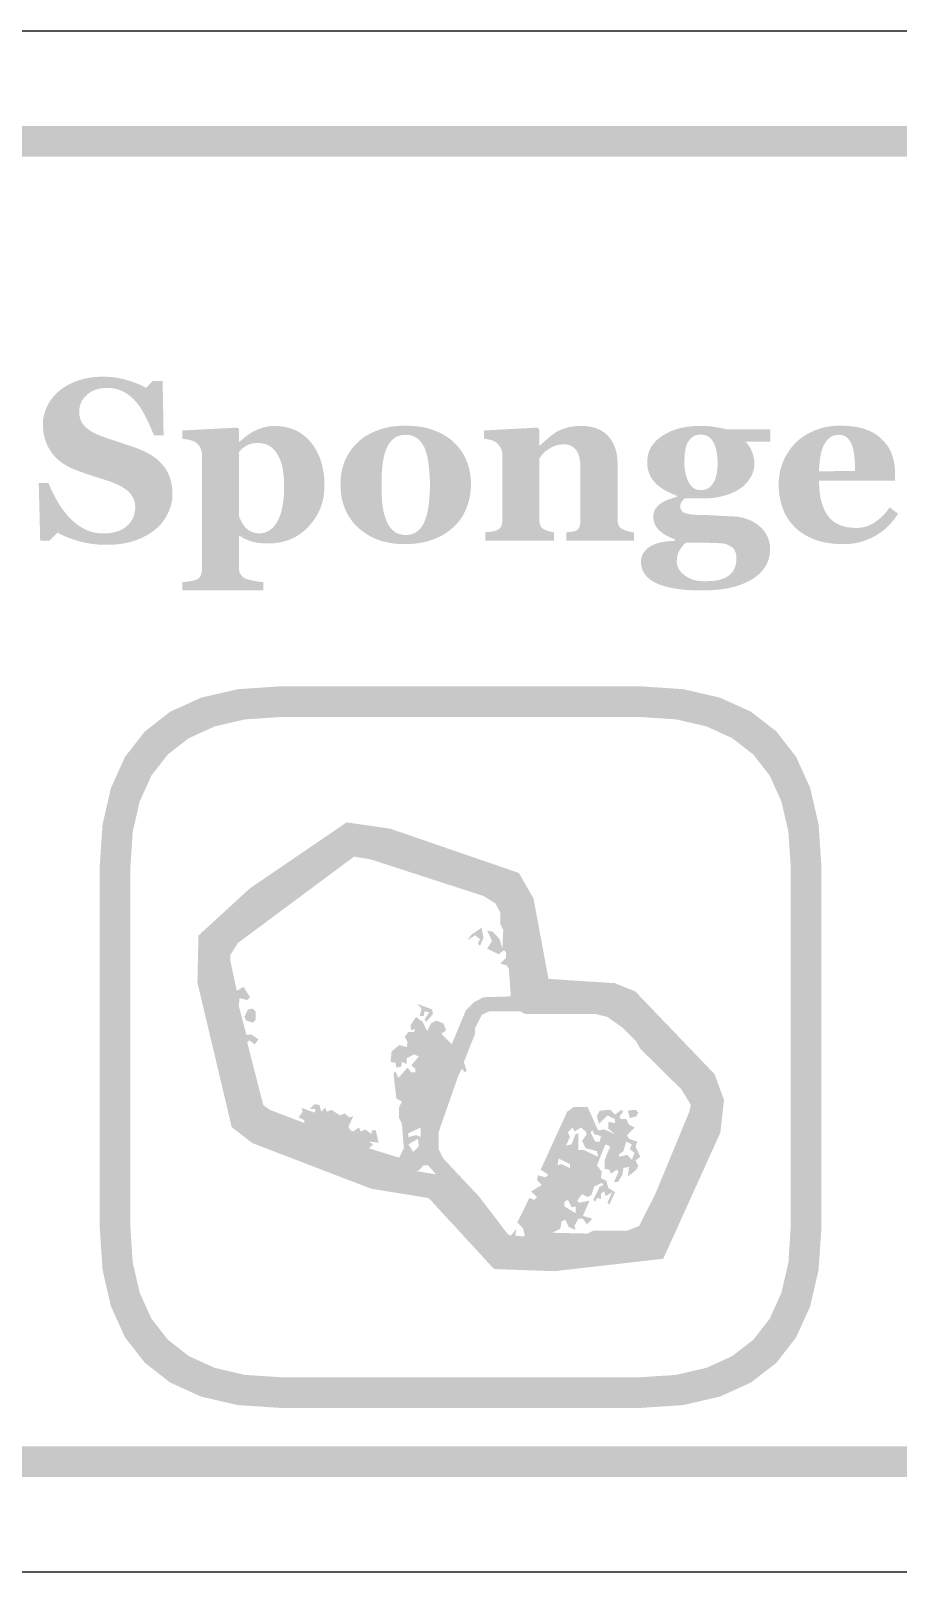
# Model space of a CAD drawing. Header units: millimetres. Extents: x 6 to 297, y 55 to 451.
# Drawn here: x 42.8 to 54.1, y 270.16 to 290.24 of the extents above; entities that cross this region are included whole.
import ezdxf

# ---------------------------------------------------------------- set-up
doc = ezdxf.new("R2010")
doc.units = ezdxf.units.MM
doc.layers.add('CUT', color=1, linetype='Continuous')
doc.layers.add('RASTER', color=7, linetype='Continuous')

msp = doc.modelspace()

# ---------------------------------------------------------------- hatches: boundary and pattern name
at = {"layer": 'RASTER'}
h = msp.add_hatch(color=7, dxfattribs=at)
h.paths.add_polyline_path([(7.2, 286.8), (7.234, 287.316), (7.337, 287.763), (7.509, 288.141), (7.75, 288.45), (8.059, 288.691), (8.438, 288.863), (8.884, 288.966), (9.4, 289), (66.6, 289), (67.116, 288.966), (67.563, 288.863), (67.941, 288.691), (68.25, 288.45), (68.491, 288.141), (68.663, 287.763), (68.766, 287.316), (68.8, 286.8), (68.8, 273.6), (68.766, 273.084), (68.663, 272.638), (68.491, 272.259), (68.25, 271.95), (67.941, 271.709), (67.563, 271.537), (67.116, 271.434), (66.6, 271.4), (9.4, 271.4), (8.884, 271.434), (8.438, 271.537), (8.059, 271.709), (7.75, 271.95), (7.509, 272.259), (7.337, 272.638), (7.234, 273.084), (7.2, 273.6)])
h.paths.add_polyline_path([(7.6, 286.8), (7.6, 273.6), (7.628, 273.178), (7.712, 272.813), (7.853, 272.503), (8.05, 272.25), (8.303, 272.053), (8.612, 271.912), (8.978, 271.828), (9.4, 271.8), (66.6, 271.8), (67.022, 271.828), (67.387, 271.912), (67.697, 272.053), (67.95, 272.25), (68.147, 272.503), (68.288, 272.813), (68.372, 273.178), (68.4, 273.6), (68.4, 286.8), (68.372, 287.222), (68.288, 287.588), (68.147, 287.897), (67.95, 288.15), (67.697, 288.347), (67.387, 288.488), (67.022, 288.572), (66.6, 288.6), (9.4, 288.6), (8.978, 288.572), (8.612, 288.488), (8.303, 288.347), (8.05, 288.15), (7.853, 287.897), (7.712, 287.588), (7.628, 287.222), (7.6, 286.8)], flags=0)
for points in [[(43.785, 283.544), (43.737, 283.545), (43.691, 283.547), (43.645, 283.551), (43.601, 283.556), (43.557, 283.563), (43.513, 283.571), (43.471, 283.58), (43.429, 283.591), (43.389, 283.603), (43.35, 283.616), (43.313, 283.629), (43.277, 283.642), (43.243, 283.657), (43.211, 283.671), (43.18, 283.687), (43.15, 283.703), (43.049, 283.6), (42.925, 283.6), (42.906, 284.351), (43.032, 284.351), (43.043, 284.325), (43.054, 284.297), (43.067, 284.27), (43.08, 284.242), (43.094, 284.213), (43.109, 284.184), (43.124, 284.155), (43.14, 284.126), (43.157, 284.097), (43.174, 284.068), (43.192, 284.04), (43.211, 284.013), (43.231, 283.987), (43.251, 283.962), (43.271, 283.937), (43.292, 283.913), (43.315, 283.89), (43.338, 283.867), (43.362, 283.845), (43.387, 283.824), (43.412, 283.805), (43.438, 283.787), (43.465, 283.77), (43.492, 283.754), (43.521, 283.739), (43.55, 283.727), (43.581, 283.716), (43.612, 283.708), (43.645, 283.701), (43.679, 283.696), (43.715, 283.693), (43.751, 283.692), (43.799, 283.694), (43.845, 283.698), (43.887, 283.706), (43.927, 283.717), (43.964, 283.73), (43.997, 283.747), (44.028, 283.767), (44.056, 283.79), (44.081, 283.815), (44.103, 283.842), (44.121, 283.87), (44.136, 283.9), (44.148, 283.931), (44.156, 283.964), (44.161, 283.999), (44.163, 284.035), (44.161, 284.065), (44.157, 284.093), (44.15, 284.121), (44.14, 284.147), (44.127, 284.172), (44.112, 284.196), (44.094, 284.218), (44.073, 284.239), (44.048, 284.26), (44.021, 284.279), (43.991, 284.298), (43.958, 284.316), (43.921, 284.334), (43.882, 284.351), (43.839, 284.367), (43.793, 284.382), (43.763, 284.392), (43.733, 284.402), (43.704, 284.411), (43.675, 284.42), (43.647, 284.429), (43.62, 284.438), (43.593, 284.447), (43.567, 284.455), (43.542, 284.464), (43.516, 284.472), (43.491, 284.481), (43.467, 284.49), (43.443, 284.498), (43.419, 284.507), (43.396, 284.516), (43.373, 284.524), (43.322, 284.546), (43.275, 284.571), (43.231, 284.597), (43.19, 284.626), (43.153, 284.657), (43.119, 284.69), (43.089, 284.725), (43.062, 284.763), (43.038, 284.802), (43.017, 284.843), (43, 284.885), (42.985, 284.928), (42.974, 284.971), (42.966, 285.017), (42.962, 285.063), (42.96, 285.11), (42.961, 285.141), (42.963, 285.17), (42.967, 285.2), (42.973, 285.229), (42.981, 285.259), (42.99, 285.287), (43, 285.316), (43.013, 285.344), (43.027, 285.372), (43.042, 285.399), (43.059, 285.425), (43.078, 285.45), (43.097, 285.475), (43.119, 285.499), (43.142, 285.523), (43.167, 285.545), (43.192, 285.566), (43.218, 285.585), (43.247, 285.604), (43.277, 285.621), (43.309, 285.638), (43.342, 285.653), (43.377, 285.668), (43.414, 285.682), (43.452, 285.694), (43.491, 285.705), (43.531, 285.714), (43.572, 285.721), (43.613, 285.727), (43.655, 285.731), (43.698, 285.733), (43.742, 285.734), (43.785, 285.734), (43.827, 285.731), (43.869, 285.728), (43.91, 285.722), (43.95, 285.716), (43.989, 285.707), (44.028, 285.698), (44.066, 285.687), (44.103, 285.675), (44.137, 285.663), (44.17, 285.651), (44.201, 285.639), (44.229, 285.627), (44.256, 285.615), (44.281, 285.603), (44.303, 285.591), (44.393, 285.679), (44.52, 285.679), (44.532, 284.97), (44.406, 284.97), (44.395, 284.998), (44.383, 285.027), (44.371, 285.056), (44.358, 285.085), (44.345, 285.114), (44.331, 285.144), (44.317, 285.174), (44.302, 285.203), (44.288, 285.232), (44.272, 285.26), (44.257, 285.287), (44.242, 285.313), (44.226, 285.337), (44.21, 285.36), (44.194, 285.381), (44.177, 285.402), (44.159, 285.422), (44.14, 285.442), (44.12, 285.461), (44.1, 285.478), (44.079, 285.495), (44.057, 285.51), (44.035, 285.524), (44.012, 285.537), (43.988, 285.549), (43.963, 285.559), (43.937, 285.568), (43.91, 285.575), (43.882, 285.581), (43.853, 285.585), (43.823, 285.587), (43.792, 285.588), (43.753, 285.586), (43.717, 285.582), (43.681, 285.575), (43.648, 285.565), (43.617, 285.553), (43.587, 285.538), (43.559, 285.519), (43.533, 285.498), (43.51, 285.475), (43.49, 285.451), (43.472, 285.425), (43.458, 285.398), (43.447, 285.37), (43.439, 285.341), (43.435, 285.31), (43.433, 285.277), (43.434, 285.247), (43.439, 285.218), (43.445, 285.19), (43.455, 285.164), (43.467, 285.139), (43.482, 285.116), (43.5, 285.094), (43.52, 285.074), (43.544, 285.054), (43.57, 285.035), (43.599, 285.017), (43.632, 284.999), (43.667, 284.982), (43.706, 284.966), (43.747, 284.95), (43.792, 284.934), (43.819, 284.925), (43.846, 284.916), (43.874, 284.907), (43.901, 284.898), (43.929, 284.889), (43.957, 284.88), (43.985, 284.87), (44.013, 284.861), (44.041, 284.852), (44.068, 284.843), (44.094, 284.834), (44.12, 284.825), (44.144, 284.817), (44.168, 284.808), (44.192, 284.799), (44.214, 284.791), (44.265, 284.769), (44.314, 284.746), (44.359, 284.721), (44.401, 284.693), (44.44, 284.664), (44.475, 284.633), (44.508, 284.6), (44.537, 284.565), (44.563, 284.527), (44.585, 284.488), (44.604, 284.447), (44.62, 284.403), (44.632, 284.357), (44.641, 284.309), (44.646, 284.259), (44.647, 284.206), (44.646, 284.173), (44.644, 284.14), (44.639, 284.107), (44.632, 284.074), (44.623, 284.041), (44.612, 284.009), (44.599, 283.977), (44.584, 283.946), (44.568, 283.915), (44.55, 283.885), (44.531, 283.857), (44.51, 283.83), (44.489, 283.805), (44.465, 283.781), (44.441, 283.758), (44.415, 283.736), (44.385, 283.714), (44.354, 283.693), (44.322, 283.673), (44.288, 283.655), (44.254, 283.637), (44.218, 283.622), (44.181, 283.607), (44.144, 283.594), (44.104, 283.582), (44.063, 283.572), (44.021, 283.564), (43.977, 283.557), (43.931, 283.551), (43.884, 283.547), (43.835, 283.545), (43.785, 283.544)], [(50.658, 283.6), (49.776, 283.6), (49.776, 283.707), (49.783, 283.708), (49.791, 283.708), (49.798, 283.709), (49.807, 283.71), (49.815, 283.711), (49.824, 283.712), (49.834, 283.713), (49.843, 283.714), (49.853, 283.715), (49.862, 283.717), (49.87, 283.718), (49.878, 283.72), (49.885, 283.722), (49.892, 283.724), (49.898, 283.726), (49.903, 283.729), (49.911, 283.733), (49.918, 283.738), (49.924, 283.743), (49.93, 283.749), (49.935, 283.755), (49.94, 283.761), (49.944, 283.768), (49.947, 283.776), (49.95, 283.784), (49.953, 283.793), (49.955, 283.803), (49.957, 283.814), (49.959, 283.826), (49.96, 283.838), (49.96, 283.852), (49.96, 283.867), (49.96, 284.552), (49.96, 284.588), (49.957, 284.622), (49.953, 284.654), (49.947, 284.683), (49.939, 284.71), (49.93, 284.735), (49.918, 284.757), (49.906, 284.777), (49.891, 284.795), (49.875, 284.81), (49.857, 284.823), (49.838, 284.834), (49.817, 284.842), (49.794, 284.848), (49.77, 284.851), (49.744, 284.852), (49.729, 284.852), (49.715, 284.851), (49.701, 284.85), (49.687, 284.848), (49.674, 284.846), (49.66, 284.843), (49.647, 284.839), (49.635, 284.835), (49.622, 284.83), (49.609, 284.825), (49.597, 284.819), (49.585, 284.813), (49.572, 284.807), (49.56, 284.799), (49.548, 284.792), (49.536, 284.784), (49.525, 284.776), (49.515, 284.769), (49.506, 284.761), (49.497, 284.754), (49.489, 284.746), (49.481, 284.739), (49.474, 284.731), (49.468, 284.724), (49.461, 284.716), (49.455, 284.709), (49.449, 284.701), (49.444, 284.695), (49.439, 284.688), (49.434, 284.682), (49.429, 284.675), (49.424, 284.669), (49.424, 283.883), (49.425, 283.87), (49.425, 283.858), (49.426, 283.847), (49.428, 283.836), (49.43, 283.825), (49.433, 283.815), (49.436, 283.806), (49.439, 283.797), (49.443, 283.789), (49.447, 283.781), (49.453, 283.774), (49.458, 283.767), (49.465, 283.761), (49.472, 283.755), (49.479, 283.75), (49.487, 283.745), (49.493, 283.742), (49.5, 283.739), (49.507, 283.736), (49.514, 283.733), (49.521, 283.73), (49.529, 283.727), (49.537, 283.724), (49.546, 283.722), (49.555, 283.719), (49.563, 283.717), (49.572, 283.715), (49.581, 283.713), (49.589, 283.711), (49.598, 283.709), (49.606, 283.708), (49.615, 283.707), (49.615, 283.6), (48.724, 283.6), (48.724, 283.707), (48.733, 283.708), (48.742, 283.709), (48.752, 283.709), (48.761, 283.71), (48.77, 283.711), (48.779, 283.713), (48.789, 283.714), (48.798, 283.715), (48.807, 283.716), (48.816, 283.718), (48.825, 283.719), (48.833, 283.721), (48.84, 283.723), (48.848, 283.725), (48.855, 283.727), (48.862, 283.729), (48.873, 283.733), (48.883, 283.738), (48.893, 283.743), (48.901, 283.749), (48.909, 283.756), (48.916, 283.763), (48.921, 283.771), (48.926, 283.779), (48.93, 283.787), (48.934, 283.797), (48.937, 283.807), (48.939, 283.818), (48.941, 283.829), (48.943, 283.841), (48.944, 283.853), (48.944, 283.867), (48.944, 284.719), (48.943, 284.73), (48.942, 284.742), (48.941, 284.753), (48.938, 284.764), (48.935, 284.775), (48.931, 284.786), (48.926, 284.797), (48.92, 284.808), (48.914, 284.819), (48.908, 284.829), (48.901, 284.839), (48.893, 284.848), (48.885, 284.857), (48.877, 284.865), (48.868, 284.873), (48.859, 284.88), (48.852, 284.885), (48.845, 284.889), (48.837, 284.893), (48.829, 284.896), (48.82, 284.9), (48.812, 284.903), (48.802, 284.907), (48.792, 284.91), (48.782, 284.912), (48.772, 284.915), (48.761, 284.917), (48.75, 284.919), (48.739, 284.921), (48.727, 284.923), (48.716, 284.924), (48.704, 284.926), (48.704, 285.033), (49.402, 285.071), (49.424, 285.049), (49.424, 284.836), (49.43, 284.836), (49.441, 284.846), (49.452, 284.856), (49.463, 284.866), (49.476, 284.877), (49.488, 284.888), (49.502, 284.899), (49.515, 284.912), (49.53, 284.924), (49.544, 284.937), (49.559, 284.949), (49.572, 284.96), (49.586, 284.971), (49.6, 284.981), (49.613, 284.99), (49.626, 284.999), (49.638, 285.008), (49.652, 285.016), (49.667, 285.025), (49.684, 285.033), (49.701, 285.04), (49.719, 285.048), (49.738, 285.055), (49.759, 285.061), (49.78, 285.068), (49.802, 285.074), (49.825, 285.079), (49.848, 285.083), (49.871, 285.086), (49.895, 285.089), (49.919, 285.091), (49.943, 285.092), (49.968, 285.093), (50.026, 285.091), (50.08, 285.084), (50.13, 285.074), (50.177, 285.059), (50.22, 285.04), (50.259, 285.016), (50.294, 284.989), (50.326, 284.957), (50.354, 284.922), (50.378, 284.884), (50.399, 284.843), (50.415, 284.8), (50.429, 284.753), (50.438, 284.704), (50.443, 284.652), (50.445, 284.598), (50.445, 283.88), (50.446, 283.867), (50.446, 283.854), (50.448, 283.842), (50.449, 283.831), (50.452, 283.821), (50.454, 283.811), (50.458, 283.802), (50.461, 283.793), (50.466, 283.786), (50.471, 283.778), (50.477, 283.771), (50.484, 283.764), (50.492, 283.758), (50.501, 283.752), (50.511, 283.747), (50.521, 283.742), (50.528, 283.74), (50.534, 283.737), (50.541, 283.734), (50.548, 283.732), (50.555, 283.729), (50.563, 283.727), (50.571, 283.724), (50.579, 283.722), (50.588, 283.719), (50.597, 283.717), (50.607, 283.715), (50.616, 283.713), (50.626, 283.711), (50.636, 283.709), (50.647, 283.708), (50.658, 283.707)]]:
    msp.add_hatch(color=7, dxfattribs=at).paths.add_polyline_path(points)
h = msp.add_hatch(color=7, dxfattribs=at)
h.paths.add_polyline_path([(46.628, 284.313), (46.625, 284.237), (46.615, 284.164), (46.599, 284.094), (46.576, 284.026), (46.547, 283.961), (46.512, 283.899), (46.47, 283.84), (46.421, 283.783), (46.368, 283.731), (46.311, 283.686), (46.251, 283.648), (46.187, 283.617), (46.12, 283.593), (46.05, 283.576), (45.976, 283.565), (45.898, 283.562), (45.864, 283.562), (45.831, 283.564), (45.8, 283.566), (45.771, 283.569), (45.743, 283.573), (45.717, 283.578), (45.693, 283.584), (45.67, 283.59), (45.648, 283.598), (45.628, 283.606), (45.608, 283.614), (45.59, 283.622), (45.572, 283.631), (45.555, 283.64), (45.54, 283.65), (45.525, 283.66), (45.513, 283.66), (45.513, 283.248), (45.514, 283.236), (45.515, 283.224), (45.516, 283.212), (45.519, 283.2), (45.522, 283.19), (45.526, 283.179), (45.531, 283.169), (45.536, 283.159), (45.542, 283.15), (45.548, 283.141), (45.555, 283.133), (45.563, 283.126), (45.571, 283.119), (45.58, 283.113), (45.59, 283.108), (45.6, 283.103), (45.61, 283.099), (45.621, 283.096), (45.634, 283.092), (45.647, 283.088), (45.662, 283.084), (45.677, 283.081), (45.694, 283.077), (45.712, 283.074), (45.729, 283.071), (45.746, 283.068), (45.763, 283.066), (45.778, 283.064), (45.793, 283.062), (45.807, 283.06), (45.82, 283.059), (45.833, 283.058), (45.833, 282.95), (44.775, 282.95), (44.775, 283.058), (44.784, 283.059), (44.794, 283.06), (44.805, 283.061), (44.816, 283.062), (44.828, 283.064), (44.841, 283.065), (44.854, 283.067), (44.867, 283.069), (44.881, 283.071), (44.893, 283.073), (44.905, 283.075), (44.916, 283.077), (44.926, 283.079), (44.935, 283.081), (44.943, 283.084), (44.951, 283.086), (44.962, 283.09), (44.972, 283.095), (44.982, 283.101), (44.99, 283.108), (44.998, 283.115), (45.004, 283.123), (45.01, 283.131), (45.014, 283.141), (45.018, 283.151), (45.022, 283.161), (45.025, 283.171), (45.027, 283.182), (45.029, 283.194), (45.03, 283.205), (45.031, 283.217), (45.031, 283.229), (45.031, 284.728), (45.03, 284.74), (45.028, 284.751), (45.026, 284.763), (45.023, 284.773), (45.02, 284.784), (45.017, 284.794), (45.013, 284.804), (45.009, 284.813), (45.004, 284.822), (44.998, 284.831), (44.992, 284.839), (44.985, 284.847), (44.977, 284.855), (44.969, 284.863), (44.96, 284.87), (44.951, 284.877), (44.943, 284.882), (44.935, 284.886), (44.926, 284.891), (44.917, 284.895), (44.907, 284.899), (44.896, 284.902), (44.885, 284.906), (44.873, 284.909), (44.861, 284.912), (44.849, 284.915), (44.837, 284.917), (44.825, 284.919), (44.813, 284.921), (44.801, 284.923), (44.79, 284.924), (44.778, 284.926), (44.778, 285.033), (45.491, 285.071), (45.513, 285.052), (45.513, 284.889), (45.525, 284.886), (45.549, 284.91), (45.575, 284.932), (45.6, 284.954), (45.627, 284.973), (45.654, 284.992), (45.682, 285.009), (45.71, 285.024), (45.74, 285.038), (45.769, 285.051), (45.798, 285.062), (45.828, 285.072), (45.857, 285.079), (45.886, 285.085), (45.915, 285.089), (45.944, 285.092), (45.973, 285.093), (46.047, 285.089), (46.117, 285.079), (46.183, 285.062), (46.245, 285.039), (46.302, 285.009), (46.356, 284.972), (46.406, 284.928), (46.452, 284.878), (46.493, 284.822), (46.529, 284.762), (46.559, 284.698), (46.584, 284.63), (46.603, 284.557), (46.617, 284.48), (46.625, 284.399), (46.628, 284.313)])
h.paths.add_polyline_path([(46.102, 284.308), (46.102, 284.335), (46.101, 284.362), (46.1, 284.389), (46.098, 284.415), (46.096, 284.441), (46.093, 284.467), (46.09, 284.492), (46.086, 284.518), (46.082, 284.542), (46.076, 284.567), (46.07, 284.59), (46.064, 284.613), (46.056, 284.635), (46.048, 284.656), (46.039, 284.677), (46.029, 284.697), (46.019, 284.716), (46.007, 284.735), (45.996, 284.752), (45.983, 284.768), (45.969, 284.783), (45.955, 284.798), (45.94, 284.811), (45.924, 284.823), (45.907, 284.834), (45.89, 284.844), (45.871, 284.852), (45.852, 284.858), (45.831, 284.863), (45.81, 284.867), (45.788, 284.869), (45.765, 284.87), (45.742, 284.87), (45.72, 284.868), (45.699, 284.865), (45.679, 284.862), (45.661, 284.857), (45.644, 284.851), (45.628, 284.845), (45.613, 284.837), (45.599, 284.829), (45.585, 284.819), (45.572, 284.81), (45.559, 284.799), (45.547, 284.788), (45.535, 284.776), (45.524, 284.764), (45.513, 284.751), (45.513, 283.921), (45.516, 283.913), (45.519, 283.905), (45.522, 283.896), (45.526, 283.887), (45.53, 283.878), (45.535, 283.867), (45.541, 283.857), (45.547, 283.845), (45.553, 283.834), (45.559, 283.823), (45.566, 283.813), (45.572, 283.804), (45.578, 283.795), (45.584, 283.786), (45.59, 283.779), (45.597, 283.771), (45.606, 283.762), (45.616, 283.753), (45.626, 283.745), (45.636, 283.737), (45.646, 283.73), (45.657, 283.724), (45.669, 283.718), (45.68, 283.713), (45.692, 283.708), (45.704, 283.704), (45.717, 283.701), (45.729, 283.699), (45.742, 283.696), (45.755, 283.695), (45.769, 283.694), (45.783, 283.694), (45.818, 283.696), (45.852, 283.704), (45.883, 283.716), (45.913, 283.733), (45.941, 283.755), (45.968, 283.782), (45.992, 283.813), (46.015, 283.85), (46.035, 283.891), (46.053, 283.937), (46.068, 283.987), (46.08, 284.042), (46.09, 284.102), (46.097, 284.166), (46.101, 284.234), (46.102, 284.308)], flags=0)
h = msp.add_hatch(color=7, dxfattribs=at)
h.paths.add_polyline_path([(48.313, 284.88), (48.339, 284.854), (48.363, 284.827), (48.387, 284.799), (48.408, 284.769), (48.428, 284.738), (48.446, 284.706), (48.463, 284.673), (48.478, 284.639), (48.491, 284.603), (48.503, 284.567), (48.513, 284.53), (48.521, 284.492), (48.527, 284.454), (48.532, 284.414), (48.534, 284.375), (48.535, 284.334), (48.534, 284.294), (48.532, 284.254), (48.527, 284.215), (48.521, 284.176), (48.513, 284.138), (48.503, 284.1), (48.492, 284.063), (48.479, 284.027), (48.464, 283.992), (48.447, 283.957), (48.429, 283.925), (48.409, 283.893), (48.388, 283.863), (48.365, 283.834), (48.34, 283.806), (48.314, 283.78), (48.284, 283.754), (48.253, 283.728), (48.221, 283.705), (48.187, 283.683), (48.152, 283.663), (48.115, 283.644), (48.077, 283.627), (48.038, 283.612), (47.997, 283.598), (47.955, 283.586), (47.911, 283.576), (47.866, 283.568), (47.819, 283.561), (47.771, 283.557), (47.722, 283.554), (47.671, 283.553), (47.627, 283.554), (47.583, 283.556), (47.541, 283.56), (47.499, 283.566), (47.459, 283.573), (47.419, 283.582), (47.38, 283.592), (47.342, 283.604), (47.305, 283.618), (47.269, 283.633), (47.234, 283.65), (47.201, 283.668), (47.168, 283.689), (47.136, 283.71), (47.106, 283.733), (47.076, 283.758), (47.049, 283.783), (47.023, 283.81), (46.999, 283.838), (46.977, 283.868), (46.955, 283.899), (46.936, 283.931), (46.917, 283.965), (46.9, 284.001), (46.885, 284.037), (46.872, 284.075), (46.861, 284.114), (46.852, 284.154), (46.845, 284.194), (46.84, 284.236), (46.837, 284.279), (46.836, 284.324), (46.837, 284.367), (46.839, 284.409), (46.844, 284.45), (46.85, 284.49), (46.858, 284.528), (46.868, 284.565), (46.879, 284.602), (46.892, 284.636), (46.907, 284.67), (46.924, 284.703), (46.943, 284.735), (46.963, 284.766), (46.985, 284.796), (47.009, 284.825), (47.034, 284.853), (47.062, 284.88), (47.089, 284.905), (47.119, 284.929), (47.15, 284.951), (47.183, 284.971), (47.217, 284.99), (47.253, 285.008), (47.29, 285.024), (47.329, 285.039), (47.369, 285.052), (47.411, 285.064), (47.453, 285.074), (47.497, 285.082), (47.542, 285.088), (47.588, 285.092), (47.636, 285.095), (47.684, 285.096), (47.735, 285.095), (47.784, 285.092), (47.831, 285.088), (47.877, 285.082), (47.921, 285.074), (47.964, 285.064), (48.005, 285.052), (48.045, 285.039), (48.083, 285.024), (48.12, 285.008), (48.156, 284.99), (48.19, 284.971), (48.223, 284.951), (48.254, 284.929), (48.284, 284.905), (48.313, 284.88)])
h.paths.add_polyline_path([(47.938, 283.865), (47.945, 283.886), (47.953, 283.908), (47.959, 283.932), (47.966, 283.956), (47.971, 283.981), (47.976, 284.008), (47.981, 284.036), (47.985, 284.064), (47.989, 284.094), (47.992, 284.125), (47.994, 284.158), (47.997, 284.191), (47.998, 284.226), (48, 284.262), (48, 284.299), (48, 284.337), (48, 284.363), (48, 284.39), (47.998, 284.418), (47.997, 284.447), (47.995, 284.476), (47.992, 284.507), (47.989, 284.539), (47.986, 284.571), (47.982, 284.603), (47.978, 284.634), (47.973, 284.662), (47.968, 284.689), (47.962, 284.714), (47.956, 284.738), (47.949, 284.759), (47.942, 284.779), (47.933, 284.802), (47.923, 284.823), (47.912, 284.843), (47.9, 284.862), (47.887, 284.879), (47.874, 284.895), (47.86, 284.91), (47.844, 284.924), (47.828, 284.937), (47.811, 284.947), (47.793, 284.956), (47.774, 284.964), (47.754, 284.97), (47.733, 284.974), (47.71, 284.976), (47.687, 284.977), (47.662, 284.976), (47.638, 284.973), (47.615, 284.969), (47.593, 284.963), (47.573, 284.955), (47.554, 284.945), (47.537, 284.933), (47.521, 284.92), (47.506, 284.905), (47.491, 284.889), (47.478, 284.872), (47.466, 284.854), (47.454, 284.835), (47.443, 284.815), (47.434, 284.794), (47.425, 284.772), (47.417, 284.751), (47.411, 284.728), (47.404, 284.705), (47.399, 284.681), (47.394, 284.656), (47.389, 284.631), (47.386, 284.604), (47.382, 284.576), (47.38, 284.548), (47.377, 284.52), (47.375, 284.491), (47.374, 284.462), (47.372, 284.433), (47.371, 284.403), (47.371, 284.373), (47.371, 284.343), (47.371, 284.304), (47.371, 284.266), (47.372, 284.231), (47.373, 284.197), (47.375, 284.165), (47.376, 284.134), (47.378, 284.105), (47.381, 284.078), (47.384, 284.052), (47.388, 284.026), (47.393, 284), (47.398, 283.973), (47.405, 283.947), (47.413, 283.921), (47.421, 283.894), (47.431, 283.868), (47.44, 283.846), (47.449, 283.825), (47.46, 283.805), (47.472, 283.787), (47.484, 283.769), (47.498, 283.753), (47.512, 283.738), (47.527, 283.725), (47.544, 283.712), (47.561, 283.701), (47.579, 283.692), (47.599, 283.685), (47.619, 283.679), (47.641, 283.675), (47.663, 283.673), (47.687, 283.672), (47.709, 283.673), (47.729, 283.675), (47.749, 283.679), (47.769, 283.684), (47.787, 283.691), (47.805, 283.699), (47.822, 283.709), (47.838, 283.721), (47.853, 283.734), (47.868, 283.748), (47.881, 283.764), (47.894, 283.781), (47.906, 283.8), (47.918, 283.82), (47.928, 283.842), (47.938, 283.865)], flags=0)
h = msp.add_hatch(color=7, dxfattribs=at)
h.paths.add_polyline_path([(52.435, 284.889), (52.112, 284.889), (52.126, 284.873), (52.139, 284.856), (52.151, 284.84), (52.162, 284.823), (52.173, 284.806), (52.182, 284.788), (52.19, 284.771), (52.198, 284.753), (52.205, 284.735), (52.21, 284.717), (52.215, 284.698), (52.219, 284.68), (52.223, 284.661), (52.225, 284.642), (52.226, 284.623), (52.227, 284.603), (52.226, 284.578), (52.223, 284.554), (52.219, 284.529), (52.213, 284.505), (52.205, 284.482), (52.196, 284.459), (52.185, 284.436), (52.172, 284.414), (52.158, 284.392), (52.143, 284.371), (52.127, 284.352), (52.11, 284.333), (52.091, 284.316), (52.072, 284.299), (52.052, 284.284), (52.03, 284.269), (52.007, 284.256), (51.984, 284.242), (51.959, 284.23), (51.933, 284.219), (51.907, 284.208), (51.879, 284.198), (51.85, 284.189), (51.821, 284.18), (51.79, 284.173), (51.759, 284.166), (51.728, 284.16), (51.696, 284.156), (51.663, 284.152), (51.629, 284.15), (51.595, 284.148), (51.56, 284.148), (51.321, 284.148), (51.317, 284.144), (51.312, 284.14), (51.308, 284.136), (51.303, 284.131), (51.298, 284.125), (51.293, 284.119), (51.288, 284.113), (51.282, 284.106), (51.277, 284.099), (51.273, 284.092), (51.27, 284.085), (51.267, 284.078), (51.264, 284.071), (51.263, 284.064), (51.262, 284.058), (51.261, 284.051), (51.262, 284.036), (51.264, 284.021), (51.268, 284.008), (51.274, 283.997), (51.281, 283.986), (51.29, 283.977), (51.3, 283.969), (51.313, 283.962), (51.327, 283.956), (51.343, 283.951), (51.363, 283.946), (51.385, 283.942), (51.409, 283.939), (51.436, 283.937), (51.466, 283.935), (51.499, 283.934), (51.532, 283.933), (51.565, 283.932), (51.599, 283.931), (51.633, 283.93), (51.666, 283.928), (51.7, 283.927), (51.734, 283.925), (51.768, 283.923), (51.801, 283.921), (51.831, 283.919), (51.859, 283.918), (51.885, 283.917), (51.908, 283.916), (51.929, 283.915), (51.947, 283.914), (51.963, 283.913), (51.984, 283.912), (52.005, 283.91), (52.026, 283.907), (52.047, 283.903), (52.069, 283.898), (52.09, 283.892), (52.11, 283.886), (52.131, 283.879), (52.152, 283.871), (52.172, 283.863), (52.191, 283.854), (52.209, 283.844), (52.227, 283.834), (52.244, 283.824), (52.261, 283.812), (52.276, 283.801), (52.293, 283.787), (52.309, 283.773), (52.324, 283.758), (52.338, 283.742), (52.351, 283.725), (52.364, 283.708), (52.376, 283.689), (52.388, 283.67), (52.398, 283.649), (52.407, 283.628), (52.414, 283.606), (52.421, 283.584), (52.425, 283.56), (52.429, 283.536), (52.431, 283.511), (52.432, 283.486), (52.431, 283.458), (52.428, 283.431), (52.424, 283.404), (52.418, 283.378), (52.411, 283.352), (52.402, 283.326), (52.391, 283.301), (52.378, 283.276), (52.364, 283.252), (52.348, 283.229), (52.33, 283.206), (52.311, 283.185), (52.289, 283.164), (52.266, 283.144), (52.241, 283.125), (52.215, 283.106), (52.185, 283.088), (52.154, 283.071), (52.122, 283.055), (52.088, 283.04), (52.052, 283.026), (52.015, 283.013), (51.977, 283.001), (51.937, 282.991), (51.896, 282.981), (51.852, 282.973), (51.805, 282.966), (51.756, 282.96), (51.705, 282.955), (51.651, 282.952), (51.595, 282.95), (51.537, 282.95), (51.443, 282.951), (51.356, 282.955), (51.274, 282.963), (51.198, 282.973), (51.127, 282.986), (51.063, 283.002), (51.004, 283.021), (50.951, 283.043), (50.904, 283.068), (50.863, 283.096), (50.828, 283.127), (50.8, 283.161), (50.778, 283.197), (50.763, 283.237), (50.753, 283.279), (50.75, 283.325), (50.752, 283.353), (50.757, 283.38), (50.765, 283.406), (50.777, 283.43), (50.792, 283.453), (50.811, 283.475), (50.833, 283.496), (50.858, 283.515), (50.887, 283.533), (50.92, 283.548), (50.957, 283.562), (50.997, 283.573), (51.041, 283.582), (51.089, 283.589), (51.14, 283.594), (51.195, 283.597), (51.195, 283.615), (51.163, 283.626), (51.132, 283.639), (51.103, 283.653), (51.075, 283.668), (51.05, 283.683), (51.027, 283.7), (51.005, 283.717), (50.985, 283.735), (50.967, 283.755), (50.952, 283.775), (50.939, 283.795), (50.929, 283.817), (50.92, 283.839), (50.914, 283.862), (50.911, 283.886), (50.91, 283.911), (50.91, 283.926), (50.912, 283.94), (50.914, 283.954), (50.917, 283.967), (50.921, 283.98), (50.927, 283.992), (50.933, 284.004), (50.94, 284.015), (50.947, 284.025), (50.956, 284.035), (50.965, 284.045), (50.974, 284.054), (50.984, 284.064), (50.994, 284.073), (51.005, 284.081), (51.017, 284.089), (51.027, 284.096), (51.038, 284.103), (51.05, 284.109), (51.062, 284.115), (51.075, 284.121), (51.088, 284.126), (51.102, 284.132), (51.116, 284.137), (51.131, 284.142), (51.144, 284.146), (51.157, 284.151), (51.17, 284.155), (51.182, 284.158), (51.193, 284.162), (51.204, 284.165), (51.214, 284.168), (51.214, 284.184), (51.167, 284.203), (51.122, 284.223), (51.081, 284.244), (51.043, 284.266), (51.008, 284.289), (50.977, 284.312), (50.948, 284.337), (50.924, 284.363), (50.902, 284.39), (50.883, 284.419), (50.867, 284.449), (50.854, 284.48), (50.844, 284.513), (50.836, 284.548), (50.832, 284.584), (50.831, 284.621), (50.834, 284.673), (50.843, 284.723), (50.858, 284.77), (50.88, 284.815), (50.908, 284.856), (50.942, 284.895), (50.983, 284.932), (51.029, 284.965), (51.08, 284.995), (51.135, 285.022), (51.193, 285.044), (51.254, 285.062), (51.319, 285.076), (51.387, 285.086), (51.458, 285.092), (51.532, 285.094), (51.557, 285.094), (51.582, 285.093), (51.606, 285.092), (51.63, 285.09), (51.654, 285.088), (51.678, 285.085), (51.701, 285.081), (51.725, 285.077), (51.747, 285.073), (51.769, 285.069), (51.788, 285.065), (51.807, 285.061), (51.824, 285.058), (51.839, 285.054), (51.853, 285.051), (51.866, 285.047), (52.435, 285.047)])
h.paths.add_polyline_path([(51.748, 284.609), (51.747, 284.651), (51.744, 284.69), (51.74, 284.728), (51.734, 284.763), (51.726, 284.795), (51.717, 284.826), (51.706, 284.854), (51.693, 284.88), (51.679, 284.904), (51.663, 284.924), (51.644, 284.941), (51.625, 284.955), (51.603, 284.966), (51.579, 284.974), (51.554, 284.978), (51.526, 284.98), (51.512, 284.979), (51.499, 284.978), (51.486, 284.976), (51.473, 284.973), (51.461, 284.969), (51.449, 284.965), (51.438, 284.959), (51.427, 284.953), (51.416, 284.946), (51.407, 284.938), (51.397, 284.929), (51.388, 284.92), (51.38, 284.909), (51.372, 284.899), (51.365, 284.887), (51.358, 284.874), (51.352, 284.862), (51.346, 284.848), (51.341, 284.835), (51.337, 284.82), (51.333, 284.806), (51.33, 284.79), (51.327, 284.774), (51.324, 284.758), (51.322, 284.741), (51.32, 284.724), (51.319, 284.707), (51.318, 284.69), (51.317, 284.673), (51.316, 284.656), (51.316, 284.639), (51.315, 284.621), (51.316, 284.582), (51.319, 284.545), (51.323, 284.509), (51.329, 284.476), (51.337, 284.444), (51.347, 284.414), (51.358, 284.385), (51.371, 284.359), (51.386, 284.335), (51.402, 284.314), (51.419, 284.296), (51.438, 284.282), (51.459, 284.271), (51.481, 284.263), (51.504, 284.258), (51.529, 284.256), (51.555, 284.258), (51.579, 284.262), (51.601, 284.269), (51.622, 284.279), (51.642, 284.292), (51.66, 284.308), (51.676, 284.327), (51.691, 284.349), (51.704, 284.373), (51.716, 284.399), (51.726, 284.428), (51.733, 284.46), (51.74, 284.494), (51.744, 284.53), (51.747, 284.568), (51.748, 284.609)], flags=0)
h.paths.add_polyline_path([(51.994, 283.379), (51.993, 283.391), (51.992, 283.404), (51.99, 283.416), (51.987, 283.428), (51.983, 283.441), (51.978, 283.453), (51.972, 283.465), (51.966, 283.478), (51.958, 283.49), (51.948, 283.501), (51.935, 283.512), (51.921, 283.522), (51.904, 283.532), (51.885, 283.541), (51.864, 283.55), (51.841, 283.558), (51.827, 283.56), (51.811, 283.562), (51.792, 283.563), (51.772, 283.565), (51.749, 283.566), (51.724, 283.567), (51.697, 283.568), (51.668, 283.569), (51.636, 283.57), (51.602, 283.571), (51.564, 283.571), (51.524, 283.571), (51.481, 283.572), (51.436, 283.572), (51.387, 283.572), (51.336, 283.572), (51.323, 283.561), (51.311, 283.549), (51.3, 283.537), (51.289, 283.524), (51.278, 283.511), (51.269, 283.497), (51.259, 283.483), (51.25, 283.468), (51.242, 283.453), (51.235, 283.437), (51.229, 283.42), (51.224, 283.402), (51.221, 283.383), (51.218, 283.364), (51.216, 283.344), (51.216, 283.323), (51.216, 283.314), (51.217, 283.304), (51.219, 283.295), (51.221, 283.285), (51.224, 283.275), (51.227, 283.264), (51.232, 283.253), (51.236, 283.243), (51.242, 283.232), (51.248, 283.221), (51.255, 283.21), (51.263, 283.2), (51.271, 283.19), (51.28, 283.18), (51.29, 283.17), (51.301, 283.161), (51.314, 283.15), (51.327, 283.14), (51.341, 283.131), (51.355, 283.123), (51.369, 283.115), (51.384, 283.107), (51.399, 283.1), (51.415, 283.094), (51.432, 283.088), (51.451, 283.083), (51.471, 283.079), (51.494, 283.076), (51.519, 283.073), (51.546, 283.071), (51.575, 283.07), (51.605, 283.07), (51.651, 283.071), (51.694, 283.074), (51.735, 283.08), (51.772, 283.088), (51.807, 283.098), (51.839, 283.111), (51.868, 283.126), (51.894, 283.143), (51.917, 283.163), (51.938, 283.185), (51.955, 283.21), (51.969, 283.239), (51.98, 283.269), (51.987, 283.303), (51.992, 283.34), (51.994, 283.379)], flags=0)
h = msp.add_hatch(color=7, dxfattribs=at)
h.paths.add_polyline_path([(54.099, 283.95), (54.085, 283.929), (54.072, 283.909), (54.057, 283.889), (54.042, 283.869), (54.026, 283.849), (54.01, 283.83), (53.993, 283.811), (53.975, 283.793), (53.956, 283.774), (53.937, 283.757), (53.918, 283.74), (53.897, 283.724), (53.876, 283.708), (53.855, 283.694), (53.833, 283.679), (53.81, 283.666), (53.785, 283.652), (53.761, 283.64), (53.736, 283.628), (53.711, 283.617), (53.687, 283.607), (53.662, 283.598), (53.637, 283.589), (53.612, 283.582), (53.586, 283.575), (53.56, 283.569), (53.532, 283.564), (53.504, 283.56), (53.474, 283.557), (53.444, 283.555), (53.413, 283.554), (53.381, 283.553), (53.328, 283.554), (53.276, 283.557), (53.227, 283.562), (53.179, 283.569), (53.133, 283.577), (53.089, 283.588), (53.047, 283.6), (53.007, 283.615), (52.968, 283.631), (52.931, 283.648), (52.896, 283.667), (52.863, 283.687), (52.831, 283.708), (52.801, 283.731), (52.773, 283.755), (52.747, 283.78), (52.722, 283.807), (52.699, 283.835), (52.677, 283.863), (52.657, 283.894), (52.639, 283.925), (52.622, 283.957), (52.607, 283.991), (52.594, 284.026), (52.582, 284.061), (52.571, 284.098), (52.563, 284.135), (52.556, 284.173), (52.55, 284.212), (52.546, 284.251), (52.544, 284.291), (52.543, 284.332), (52.544, 284.37), (52.546, 284.406), (52.551, 284.443), (52.557, 284.479), (52.564, 284.514), (52.574, 284.55), (52.585, 284.584), (52.598, 284.619), (52.612, 284.653), (52.628, 284.685), (52.646, 284.717), (52.664, 284.748), (52.685, 284.778), (52.706, 284.807), (52.729, 284.835), (52.754, 284.863), (52.78, 284.888), (52.807, 284.912), (52.836, 284.935), (52.867, 284.957), (52.899, 284.977), (52.933, 284.996), (52.968, 285.014), (53.005, 285.031), (53.044, 285.046), (53.083, 285.059), (53.124, 285.07), (53.166, 285.079), (53.209, 285.087), (53.253, 285.092), (53.298, 285.095), (53.344, 285.096), (53.394, 285.095), (53.442, 285.092), (53.488, 285.089), (53.531, 285.083), (53.572, 285.076), (53.611, 285.068), (53.647, 285.057), (53.681, 285.046), (53.713, 285.033), (53.744, 285.019), (53.774, 285.003), (53.802, 284.986), (53.828, 284.969), (53.853, 284.95), (53.877, 284.929), (53.899, 284.908), (53.92, 284.887), (53.938, 284.864), (53.956, 284.841), (53.972, 284.817), (53.986, 284.792), (53.999, 284.766), (54.011, 284.739), (54.021, 284.711), (54.03, 284.683), (54.038, 284.654), (54.044, 284.624), (54.05, 284.595), (54.054, 284.565), (54.057, 284.535), (54.058, 284.504), (54.059, 284.473), (54.059, 284.378), (53.069, 284.378), (53.071, 284.305), (53.076, 284.237), (53.085, 284.173), (53.098, 284.113), (53.114, 284.059), (53.134, 284.008), (53.157, 283.962), (53.185, 283.921), (53.216, 283.884), (53.251, 283.852), (53.291, 283.825), (53.334, 283.803), (53.382, 283.786), (53.435, 283.774), (53.491, 283.767), (53.552, 283.764), (53.586, 283.765), (53.619, 283.769), (53.652, 283.775), (53.683, 283.783), (53.713, 283.794), (53.743, 283.806), (53.772, 283.822), (53.8, 283.84), (53.827, 283.859), (53.853, 283.88), (53.878, 283.902), (53.902, 283.925), (53.925, 283.95), (53.946, 283.975), (53.967, 284.002), (53.987, 284.031)])
h.paths.add_polyline_path([(53.539, 284.507), (53.539, 284.529), (53.539, 284.551), (53.538, 284.573), (53.537, 284.596), (53.536, 284.618), (53.534, 284.641), (53.532, 284.664), (53.53, 284.687), (53.528, 284.709), (53.525, 284.731), (53.522, 284.751), (53.518, 284.771), (53.514, 284.789), (53.51, 284.806), (53.505, 284.823), (53.5, 284.838), (53.493, 284.854), (53.486, 284.87), (53.478, 284.885), (53.47, 284.898), (53.461, 284.911), (53.452, 284.922), (53.442, 284.932), (53.431, 284.942), (53.42, 284.95), (53.408, 284.957), (53.396, 284.963), (53.383, 284.968), (53.369, 284.972), (53.354, 284.975), (53.338, 284.976), (53.322, 284.977), (53.295, 284.975), (53.269, 284.97), (53.244, 284.961), (53.221, 284.948), (53.199, 284.932), (53.179, 284.913), (53.16, 284.889), (53.142, 284.863), (53.126, 284.832), (53.112, 284.797), (53.1, 284.758), (53.09, 284.715), (53.082, 284.668), (53.076, 284.616), (53.071, 284.561), (53.069, 284.501)], flags=0)
h = msp.add_hatch(color=7, dxfattribs=at)
h.paths.add_polyline_path([(43.7, 279.35), (43.737, 279.901), (43.847, 280.378), (44.03, 280.782), (44.288, 281.112), (44.618, 281.37), (45.022, 281.553), (45.499, 281.663), (46.05, 281.7), (50.75, 281.7), (51.301, 281.663), (51.778, 281.553), (52.182, 281.37), (52.513, 281.113), (52.77, 280.782), (52.953, 280.378), (53.063, 279.901), (53.1, 279.35), (53.1, 274.65), (53.063, 274.099), (52.953, 273.622), (52.77, 273.218), (52.513, 272.887), (52.182, 272.63), (51.778, 272.447), (51.301, 272.337), (50.75, 272.3), (46.05, 272.3), (45.499, 272.337), (45.022, 272.447), (44.618, 272.63), (44.288, 272.888), (44.03, 273.218), (43.847, 273.622), (43.737, 274.099), (43.7, 274.65)])
h.paths.add_polyline_path([(44.1, 279.35), (44.1, 274.65), (44.13, 274.193), (44.222, 273.797), (44.374, 273.462), (44.588, 273.188), (44.862, 272.974), (45.197, 272.822), (45.593, 272.73), (46.05, 272.7), (50.75, 272.7), (51.207, 272.73), (51.603, 272.822), (51.938, 272.974), (52.213, 273.188), (52.426, 273.462), (52.578, 273.797), (52.67, 274.193), (52.7, 274.65), (52.7, 279.35), (52.67, 279.807), (52.578, 280.203), (52.426, 280.538), (52.213, 280.812), (51.938, 281.026), (51.603, 281.178), (51.207, 281.27), (50.75, 281.3), (46.05, 281.3), (45.593, 281.27), (45.197, 281.178), (44.862, 281.026), (44.587, 280.813), (44.374, 280.538), (44.222, 280.203), (44.13, 279.807), (44.1, 279.35)], flags=0)
h = msp.add_hatch(color=7, dxfattribs=at)
h.paths.add_polyline_path([(46.916, 279.928), (47.48, 279.847), (49.16, 279.269), (49.35, 278.937), (49.545, 277.889), (50.41, 277.833), (50.675, 277.726), (51.708, 276.648), (51.831, 276.313), (51.784, 275.888), (51.04, 274.243), (49.622, 274.081), (48.836, 274.109), (47.985, 275.034), (47.235, 275.156), (45.687, 275.75), (45.419, 275.96), (44.973, 277.841), (44.986, 278.454), (45.657, 279.069)])
h.paths.add_polyline_path([(46.994, 279.593), (45.856, 278.818), (45.303, 278.311), (45.294, 277.876), (45.705, 276.143), (45.847, 276.031), (47.319, 275.467), (48.146, 275.332), (48.981, 274.424), (49.609, 274.401), (50.823, 274.54), (51.471, 275.973), (51.505, 276.273), (51.43, 276.474), (50.491, 277.455), (50.338, 277.517), (49.276, 277.586), (49.045, 278.825), (48.942, 279.006), (47.405, 279.535), (46.994, 279.593)], flags=0)
h = msp.add_hatch(color=7, dxfattribs=at)
h.paths.add_polyline_path([(47.024, 279.691), (47.087, 279.702), (47.6, 279.555), (48.809, 279.152), (49.004, 279.053), (49.139, 278.786), (49.311, 277.639), (50.312, 277.613), (50.47, 277.551), (50.763, 277.294), (50.887, 277.125), (51.422, 276.598), (51.532, 276.451), (51.595, 276.33), (51.595, 276.11), (50.873, 274.45), (50.605, 274.388), (49.726, 274.351), (49.652, 274.314), (48.993, 274.314), (48.725, 274.56), (48.674, 274.655), (48.505, 274.816), (48.454, 274.912), (47.977, 275.461), (47.919, 275.461), (47.867, 275.403), (47.673, 275.304), (47.453, 275.341), (45.914, 275.927), (45.72, 276.026), (45.646, 276.099), (45.547, 276.367), (45.327, 277.466), (45.218, 277.833), (45.181, 278.236), (45.28, 278.43), (45.39, 278.54), (46.709, 279.53)])
h.paths.add_polyline_path([(47.013, 279.482), (45.5, 278.357), (45.401, 278.199), (45.401, 278.126), (45.485, 277.734), (45.573, 277.785), (45.657, 277.65), (45.621, 277.613), (45.522, 277.639), (45.511, 277.54), (45.61, 277.162), (45.683, 277.162), (45.767, 277.1), (45.72, 277.037), (45.646, 277.089), (45.621, 277.063), (45.83, 276.246), (45.914, 276.184), (46.365, 276.011), (46.365, 276.048), (46.291, 276.085), (46.343, 276.158), (46.328, 276.209), (46.5, 276.147), (46.511, 276.195), (46.438, 276.195), (46.5, 276.257), (46.563, 276.246), (46.585, 276.158), (46.636, 276.209), (46.658, 276.158), (46.72, 276.184), (46.83, 276.11), (46.892, 276.136), (46.951, 276.085), (47.002, 276.099), (46.94, 275.964), (46.966, 275.916), (47.002, 275.901), (47.076, 275.953), (47.098, 275.901), (47.16, 275.927), (47.244, 275.865), (47.244, 275.916), (47.296, 275.916), (47.332, 275.755), (47.208, 275.769), (47.259, 275.733), (47.208, 275.681), (47.6, 275.56), (47.662, 275.681), (47.636, 276), (47.6, 276.074), (47.6, 276.22), (47.636, 276.293), (47.563, 276.33), (47.526, 276.66), (47.552, 276.686), (47.589, 276.598), (47.71, 276.733), (47.757, 276.671), (47.809, 276.671), (47.809, 276.722), (47.757, 276.759), (47.856, 276.88), (47.794, 276.906), (47.699, 276.854), (47.699, 276.781), (47.636, 276.807), (47.625, 276.744), (47.563, 276.733), (47.552, 276.796), (47.49, 276.807), (47.501, 276.942), (47.6, 277.026), (47.699, 277.001), (47.71, 277.063), (47.673, 277.136), (47.721, 277.199), (47.794, 277.199), (47.809, 277.235), (47.757, 277.221), (47.746, 277.283), (47.82, 277.393), (47.904, 277.331), (47.966, 277.21), (48.014, 277.309), (48.087, 277.345), (48.175, 277.309), (48.212, 277.221), (48.15, 277.173), (48.285, 277.037), (48.468, 277.477), (48.578, 277.587), (48.699, 277.65), (49.055, 277.661), (49.029, 278.016), (49.004, 278.064), (48.919, 278.089), (48.993, 278.163), (48.993, 278.236), (48.967, 278.262), (48.894, 278.21), (48.747, 278.284), (48.809, 278.383), (48.747, 278.518), (48.82, 278.503), (48.908, 278.408), (48.945, 278.284), (48.956, 278.529), (48.919, 278.602), (48.919, 278.749), (48.857, 278.87), (48.699, 278.969), (47.233, 279.445)], flags=0)
h.paths.add_polyline_path([(48.674, 278.555), (48.699, 278.419), (48.652, 278.32), (48.626, 278.346), (48.652, 278.408), (48.589, 278.456), (48.49, 278.394), (48.542, 278.467)], flags=0)
h.paths.add_polyline_path([(47.831, 277.565), (48.029, 277.492), (48.04, 277.43), (47.955, 277.331), (47.93, 277.356), (47.992, 277.455), (47.93, 277.466), (47.919, 277.404), (47.867, 277.404), (47.893, 277.503)], flags=0)
h.paths.add_polyline_path([(45.632, 277.492), (45.694, 277.503), (45.731, 277.466), (45.731, 277.356), (45.694, 277.32), (45.61, 277.345), (45.584, 277.393)], flags=0)
h.paths.add_polyline_path([(48.773, 277.466), (48.674, 277.419), (48.589, 277.246), (48.589, 277.173), (48.443, 276.807), (48.479, 276.697), (48.454, 276.671), (48.417, 276.722), (48.369, 276.623), (48.113, 275.89), (48.113, 275.67), (48.175, 275.549), (48.637, 275.058), (49.018, 274.56), (49.055, 274.545), (49.128, 274.633), (49.113, 274.545), (49.212, 274.534), (49.238, 274.545), (49.212, 274.644), (49.139, 274.717), (49.297, 275.036), (49.359, 275.011), (49.396, 275.047), (49.322, 275.121), (49.458, 275.205), (49.396, 275.267), (49.407, 275.33), (49.506, 275.304), (49.542, 275.341), (49.443, 275.403), (49.788, 276.158), (49.872, 276.22), (50.055, 276.22), (50.191, 275.916), (50.275, 275.927), (50.411, 275.865), (50.323, 275.938), (50.323, 276.026), (50.411, 276.011), (50.411, 276.063), (50.312, 276.11), (50.202, 276), (50.176, 276.099), (50.213, 276.173), (50.349, 276.184), (50.411, 276.121), (50.495, 276.184), (50.521, 276.158), (50.47, 276.099), (50.484, 276.063), (50.557, 276.063), (50.594, 275.989), (50.667, 275.953), (50.568, 275.854), (50.594, 275.806), (50.704, 275.769), (50.678, 275.707), (50.741, 275.571), (50.678, 275.524), (50.715, 275.45), (50.689, 275.403), (50.579, 275.315), (50.594, 275.44), (50.521, 275.425), (50.506, 275.33), (50.448, 275.242), (50.396, 275.242), (50.459, 275.377), (50.433, 275.403), (50.36, 275.352), (50.338, 275.403), (50.275, 275.414), (50.275, 275.524), (50.349, 275.707), (50.286, 275.733), (50.176, 275.461), (50.239, 275.377), (50.228, 275.293), (50.301, 275.256), (50.323, 275.168), (50.411, 275.11), (50.338, 274.948), (50.312, 274.974), (50.374, 275.11), (50.286, 275.058), (50.275, 275.121), (50.228, 275.095), (50.228, 275.022), (50.176, 275.036), (50.154, 274.985), (50.129, 275.011), (50.213, 275.183), (50.264, 275.205), (50.239, 275.231), (50.14, 275.183), (50.103, 275.073), (50.055, 275.047), (49.982, 275.084), (49.92, 275), (49.945, 274.974), (50.081, 275), (49.993, 274.802), (50.118, 274.765), (50.044, 274.692), (49.993, 274.765), (49.934, 274.765), (49.883, 274.67), (49.898, 274.619), (49.81, 274.655), (49.762, 274.754), (49.715, 274.728), (49.7, 274.633), (49.59, 274.582), (50.055, 274.571), (50.129, 274.608), (50.568, 274.608), (50.726, 274.67), (50.935, 275.084), (51.375, 276.147), (51.4, 276.246), (51.276, 276.451), (50.741, 276.979), (50.689, 277.074), (50.506, 277.257), (50.312, 277.393), (50.165, 277.43), (49.249, 277.43), (49.176, 277.466)], flags=0)
h.paths.add_polyline_path([(50.579, 276.173), (50.678, 276.184), (50.715, 276.147), (50.689, 276.099), (50.605, 276.074)], flags=0)
h.paths.add_polyline_path([(47.882, 275.953), (47.721, 275.879), (47.721, 275.828), (47.82, 275.854), (47.882, 275.828)], flags=0)
h.paths.add_polyline_path([(49.861, 275.953), (49.799, 275.89), (49.824, 275.828), (49.773, 275.718), (49.846, 275.733), (49.898, 275.865), (49.934, 275.879), (49.934, 275.659), (50.008, 275.659), (50.191, 275.571), (50.176, 275.645), (50.03, 275.681), (49.982, 275.78), (50.044, 275.865), (50.03, 275.901), (49.971, 275.953), (49.883, 275.901)], flags=0)
h.paths.add_polyline_path([(50.118, 275.916), (50.092, 275.89), (50.154, 275.769), (50.213, 275.769), (50.228, 275.843), (50.14, 275.865)], flags=0)
h.paths.add_polyline_path([(47.845, 275.806), (47.721, 275.733), (47.783, 275.634), (47.856, 275.707)], flags=0)
h.paths.add_polyline_path([(50.557, 275.769), (50.521, 275.645), (50.459, 275.597), (50.47, 275.571), (50.568, 275.597), (50.631, 275.535), (50.667, 275.623), (50.605, 275.67), (50.631, 275.733)], flags=0)
h.paths.add_polyline_path([(49.678, 275.549), (49.663, 275.461), (49.715, 275.476), (49.824, 275.425), (49.824, 275.476)], flags=0)
h.paths.add_polyline_path([(49.799, 275.011), (49.751, 274.985), (49.751, 274.926), (49.898, 274.838), (49.898, 274.926), (49.846, 274.912)], flags=0)

# ---------------------------------------------------------------- linework, layer by layer
at = {"layer": 'CUT'}
for points in [[(8.999, 290.24), (67.001, 290.24)], [(67.001, 270.16), (8.999, 270.16)]]:
    msp.add_lwpolyline(points, dxfattribs=at)

doc.saveas('drawing.dxf')
